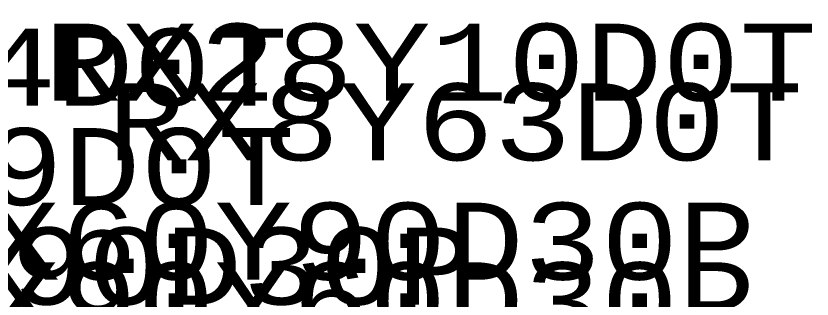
# Model space of a CAD drawing. Header units: inches. Extents: x -2.12 to 4.45, y -3.15 to 1.57.
# Drawn here: x 3.653 to 4.454, y -0.92 to -0.635 of the extents above; entities that cross this region are included whole.
import ezdxf

# ---------------------------------------------------------------- set-up
doc = ezdxf.new("R2010")
doc.units = ezdxf.units.IN
doc.header["$MEASUREMENT"] = 0
doc.layers.add('Measures', color=56, linetype='Continuous')
doc.styles.add('Courier New', font='', dxfattribs={"height": 0.2})
doc.styles.get('Courier New').set_extended_font_data('Courier New')

# ---------------------------------------------------------------- blocks, each defined once
blk = doc.blocks.new('SMD3225_3_2X2_5X0_7_MTC_L_110')
at = {"layer": 'Measures', "style": 'Courier New'}
for s, p in [('Inner Pad Padstyle: RX47Y-4D0T', (-0.666, -0.315)), ('Outer Pad Padstyle: RX47Y59D0T', (-0.659, -0.415)), ('Alternate 1 Padstyle: OX60Y90D30P', (-0.712, -0.515))]:
    blk.add_text(s, height=0.0775, dxfattribs=at).set_placement(p)
blk = doc.blocks.new('W25Q16JVUXIQ_WIN_L_112')
at = {"layer": 'Measures', "style": 'Courier New'}
for s, p in [('Default Padstyle: RX28Y10D0T', (-0.599, -0.41)), ('Heat Tab Padstyle: RX8Y63D0T', (-0.613, -0.47)), ('Alt 1 Padstyle: OX60Y90D30P', (-0.583, -0.59)), ('Alt 2 Padstyle: OX90Y60D30P', (-0.583, -0.65))]:
    blk.add_text(s, height=0.0775, dxfattribs=at).set_placement(p)

msp = doc.modelspace()

# ---------------------------------------------------------------- block references
for name, p in [('W25Q16JVUXIQ_WIN_L_112', (2.8828, -0.31061)), ('SMD3225_3_2X2_5X0_7_MTC_L_110', (2.2628, -0.41061))]:
    msp.add_blockref(name, p)

doc.saveas('drawing.dxf')
